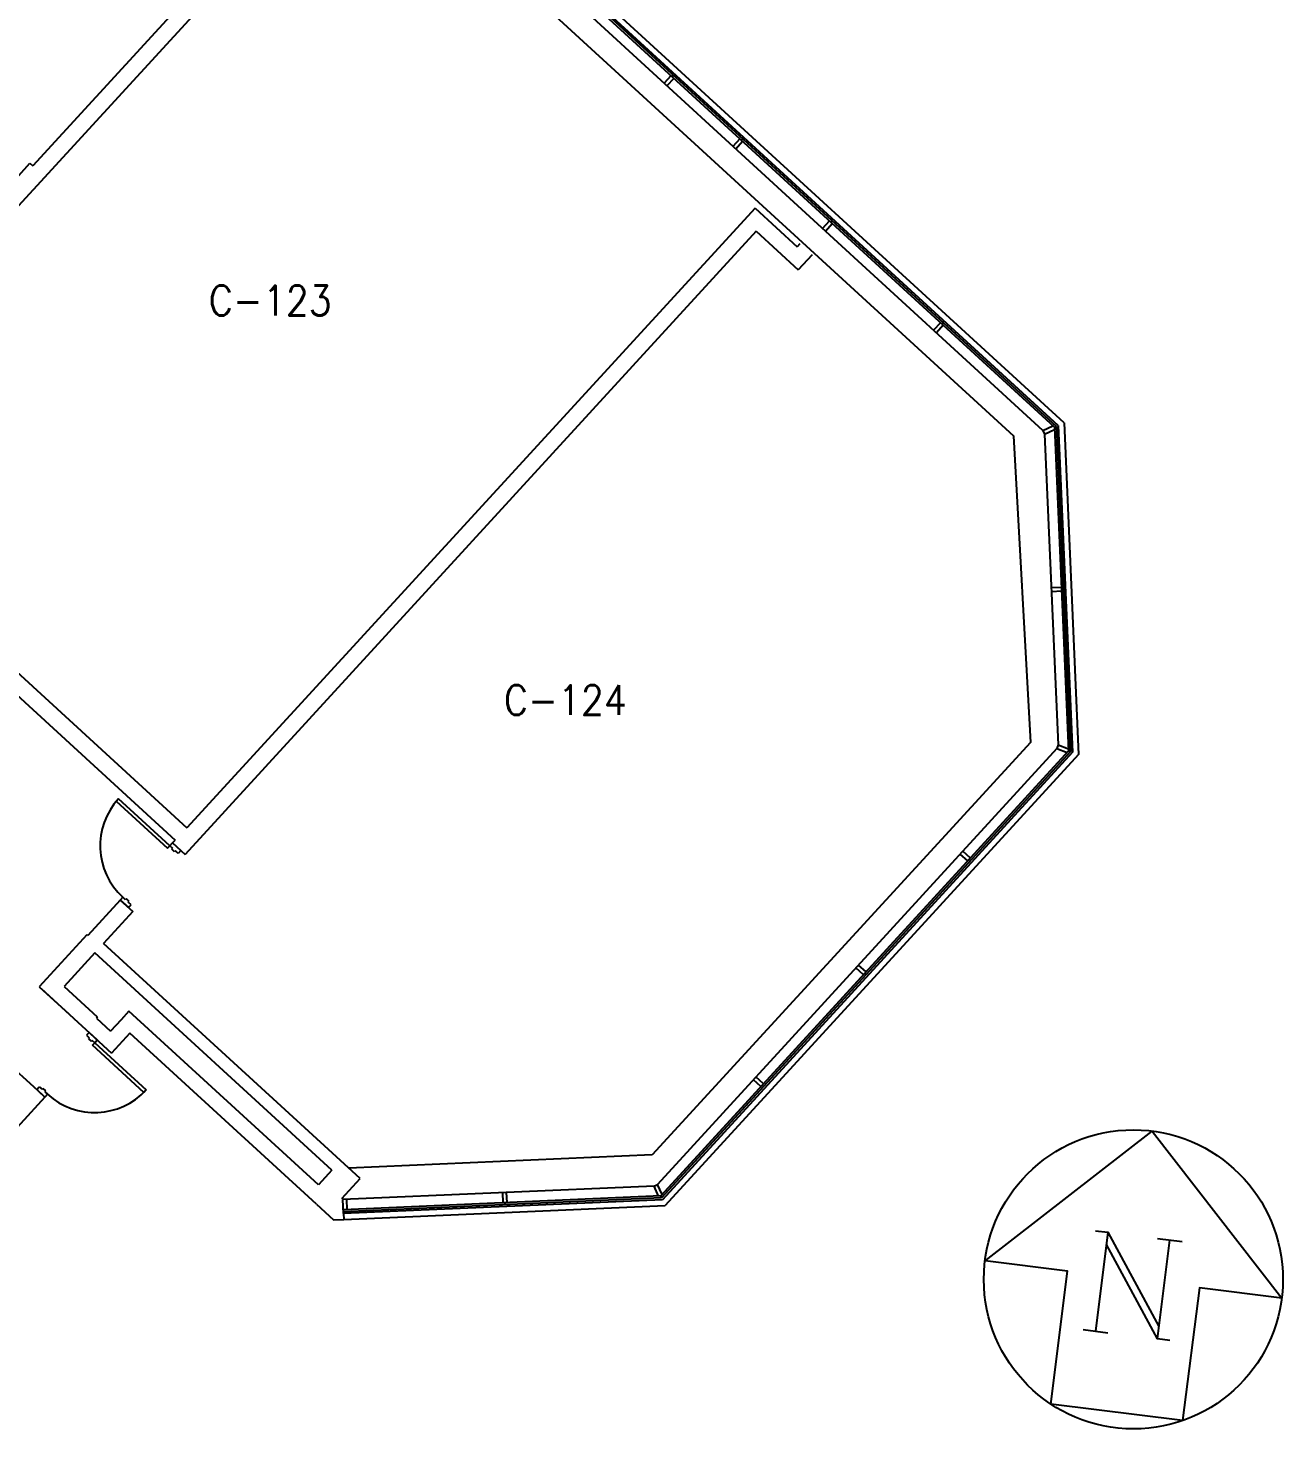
# Model space of a CAD drawing. Header units: inches. Extents: x -2 to 15026, y -1056 to 7065.
# Drawn here: x 5812 to 6460, y 4141 to 4864 of the extents above; entities that cross this region are included whole.
import ezdxf
from ezdxf.enums import TextEntityAlignment as Align

# ---------------------------------------------------------------- set-up
doc = ezdxf.new("R2010")
doc.units = ezdxf.units.IN
doc.header["$LTSCALE"] = 48
doc.header["$MEASUREMENT"] = 0
doc.layers.get('0').update_dxf_attribs({"linetype": 'CONTINUOUS'})
for name, color, linetype in [('A-DOOR', 5, 'CONTINUOUS'), ('A-GLAZ', 1, 'CONTINUOUS'), ('A-GLAZ-DETL', 5, 'CONTINUOUS'), ('A-NRTH', 3, 'CONTINUOUS'), ('A-WALL', 7, 'CONTINUOUS'), ('A-WALL-SILL', 3, 'CONTINUOUS'), ('SP-RMNO', 7, 'CONTINUOUS'), ('SP-ROOM', 7, 'CONTINUOUS')]:
    doc.layers.add(name, color=color, linetype=linetype)
doc.styles.add('ROMANS', font='ROMANS', dxfattribs={"width": 0.78})

# ---------------------------------------------------------------- blocks, each defined once
blk = doc.blocks.new('FMGRM1')
at = {"style": 'ROMANS', "width": 0.9}
for tag, p in [('DATA1', (0, -0.2836)), ('DATA2', (0, -0.443)), ('DATA3', (0, -0.6024)), ('DATA4', (0, -0.7618)), ('DATA5', (0, -0.9213))]:
    blk.add_attdef(tag, text='', height=0.1172, dxfattribs=at).set_placement(p, align=Align.CENTER)
at = {"layer": 'SP-RMNO', "style": 'ROMANS', "width": 0.9}
blk.add_attdef('RMNUMB', text='', height=0.16, dxfattribs=at).set_placement((0, 0), align=Align.MIDDLE)

msp = doc.modelspace()

# ---------------------------------------------------------------- linework, layer by layer
at = {"layer": 'A-DOOR', "linetype": 'Continuous'}
for p, q in [((5858.73, 4466.53), (5857.55, 4465.24)), ((5857.55, 4465.24), (5884.09, 4440.91)), ((5885.28, 4442.2), (5858.73, 4466.53)), ((5884.09, 4440.91), (5885.28, 4442.2)), ((5885.28, 4442.2), (5886.63, 4443.68)), ((5886.7, 4440.9), (5885.28, 4442.2)), ((5886.28, 4440.43), (5886.7, 4440.9)), ((5887.66, 4439.17), (5886.28, 4440.43)), ((5886.63, 4443.68), (5890.87, 4439.79)), ((5888.09, 4439.63), (5887.66, 4439.17)), ((5889.52, 4438.32), (5888.09, 4439.63)), ((5890.87, 4439.79), (5889.52, 4438.32)), ((5860.95, 4415.66), (5859.6, 4414.19)), ((5859.6, 4414.19), (5863.84, 4410.3)), ((5862.38, 4414.35), (5860.95, 4415.66)), ((5862.81, 4414.81), (5862.38, 4414.35)), ((5864.19, 4413.55), (5862.81, 4414.81)), ((5863.77, 4413.09), (5864.19, 4413.55)), ((5865.19, 4411.78), (5863.77, 4413.09)), ((5863.84, 4410.3), (5865.19, 4411.78)), ((5843.55, 4345.93), (5842.2, 4344.45)), ((5847.79, 4342.04), (5843.55, 4345.93)), ((5842.2, 4344.45), (5843.63, 4343.15)), ((5843.63, 4343.15), (5843.21, 4342.68)), ((5843.21, 4342.68), (5844.59, 4341.42)), ((5844.59, 4341.42), (5845.01, 4341.88)), ((5845.01, 4341.88), (5846.44, 4340.57)), ((5845.26, 4339.28), (5846.44, 4340.57)), ((5871.8, 4314.96), (5845.26, 4339.28)), ((5846.44, 4340.57), (5847.79, 4342.04)), ((5846.44, 4340.57), (5872.98, 4316.25)), ((5816.53, 4316.44), (5817.88, 4317.91)), ((5820.77, 4312.55), (5816.53, 4316.44)), ((5817.88, 4317.91), (5819.31, 4316.6)), ((5819.31, 4316.6), (5819.73, 4317.06)), ((5819.73, 4317.06), (5821.11, 4315.8)), ((5821.11, 4315.8), (5820.69, 4315.34)), ((5872.98, 4316.25), (5871.8, 4314.96)), ((5820.69, 4315.34), (5822.12, 4314.03)), ((5822.12, 4314.03), (5820.77, 4312.55))]:
    msp.add_line(p, q, dxfattribs=at)
for centre, major_axis, start_param, end_param in [((5885.28, 4442.2), (-25.46, 25.46), 0.043633, 1.614429), ((5846.44, 4340.57), (25.46, 25.46), 3.185226, 4.756022)]:
    msp.add_ellipse(centre, major_axis=major_axis, ratio=1, start_param=start_param, end_param=end_param, dxfattribs=at)
at = {"layer": 'A-GLAZ', "linetype": 'Continuous'}
for p, q in [((6335.73, 4656.52), (6099.28, 4873.18)), ((6341.68, 4658.19), (6103.63, 4876.32)), ((6342.66, 4658.64), (6104.61, 4876.77)), ((6343.64, 4659.1), (6105.59, 4877.23)), ((6341.68, 4658.19), (6348.97, 4491.23)), ((6342.66, 4658.64), (6349.99, 4490.86)), ((6343.64, 4659.1), (6351, 4490.49)), ((6336.58, 4654.7), (6343.58, 4494.25)), ((6342.9, 4492.37), (6136.84, 4267.5)), ((6348.97, 4491.23), (6138.51, 4261.56)), ((6349.99, 4490.86), (6138.97, 4260.57)), ((6351, 4490.49), (6139.43, 4259.59)), ((6135.03, 4266.66), (5974.56, 4259.65)), ((6138.51, 4261.56), (5974.79, 4254.41)), ((6138.97, 4260.57), (5974.83, 4253.41)), ((6139.43, 4259.59), (5974.87, 4252.41))]:
    msp.add_line(p, q, dxfattribs=at)
at = {"layer": 'A-GLAZ-DETL', "linetype": 'Continuous'}
for p, q in [((6143.75, 4839.56), (6140.2, 4835.69)), ((6145.22, 4838.21), (6141.67, 4834.34)), ((6145.16, 4839.62), (6144.48, 4838.88)), ((6179.3, 4806.98), (6175.75, 4803.11)), ((6180.77, 4805.63), (6177.22, 4801.76)), ((6180.71, 4807.04), (6180.03, 4806.31)), ((6221.97, 4760.76), (6225.52, 4764.63)), ((6226.26, 4763.95), (6226.93, 4764.69)), ((6223.45, 4759.4), (6226.99, 4763.27)), ((6282.8, 4712.13), (6279.26, 4708.26)), ((6284.28, 4710.78), (6280.73, 4706.91)), ((6284.22, 4712.2), (6283.54, 4711.46)), ((6335.73, 4656.52), (6340.88, 4658.92)), ((6335.73, 4656.52), (6336.58, 4654.7)), ((6336.58, 4654.7), (6341.73, 4657.1)), ((6341.68, 4658.19), (6342.66, 4658.64)), ((6340.04, 4575.48), (6345.28, 4575.71)), ((6340.12, 4573.48), (6345.37, 4573.71)), ((6345.32, 4574.71), (6346.32, 4574.75)), ((6343.58, 4494.25), (6342.9, 4492.37)), ((6342.9, 4492.37), (6348.24, 4490.43)), ((6343.58, 4494.25), (6348.92, 4492.31)), ((6348.97, 4491.23), (6349.99, 4490.86)), ((6298.28, 4435.91), (6294.4, 4439.45)), ((6296.92, 4434.43), (6293.05, 4437.98)), ((6298.34, 4434.49), (6297.6, 4435.17)), ((6243.06, 4375.65), (6239.19, 4379.2)), ((6244.42, 4377.13), (6240.55, 4380.68)), ((6244.48, 4375.72), (6243.74, 4376.39)), ((6191.52, 4319.41), (6187.65, 4322.95)), ((6190.17, 4317.93), (6186.3, 4321.48)), ((6191.58, 4317.99), (6190.85, 4318.67)), ((6135.03, 4266.66), (6136.84, 4267.5)), ((6137.43, 4261.51), (6135.03, 4266.66)), ((6139.24, 4262.35), (6136.84, 4267.5)), ((5976.79, 4254.49), (5976.56, 4259.74)), ((6057.19, 4258.01), (6056.96, 4263.25)), ((6058.24, 4257.05), (6058.19, 4258.05)), ((6059.19, 4258.09), (6058.96, 4263.34)), ((6138.97, 4260.57), (6138.51, 4261.56))]:
    msp.add_line(p, q, dxfattribs=at)
at = {"layer": 'A-NRTH'}
msp.add_lwpolyline([(6392.02, 4295.02), (6458.95, 4208.83), (6416.42, 4214.18), (6407.79, 4145.6), (6339.73, 4154.16), (6348.36, 4222.74), (6305.83, 4228.09)], close=True, dxfattribs=at)
for points in [[(6362.87, 4243.6), (6369.25, 4242.8), (6395.53, 4194.12)], [(6369.25, 4242.8), (6362.83, 4191.76)], [(6401.11, 4186.94), (6394.73, 4187.74), (6368.45, 4236.42)], [(6394.73, 4187.74), (6401.15, 4238.78)], [(6394.77, 4239.59), (6407.53, 4237.98)], [(6356.45, 4192.56), (6369.21, 4190.95)]]:
    msp.add_lwpolyline(points, dxfattribs=at)
msp.add_circle((6382.39, 4218.46), 77.17, dxfattribs=at)
at = {"layer": 'A-WALL', "linetype": 'Continuous'}
for p, q in [((6016.12, 5013.14), (5814.45, 4793.06)), ((6022.38, 5007.39), (5686.9, 4641.28)), ((5807.24, 4788.14), (5812.98, 4794.41)), ((5812.98, 4794.41), (5814.45, 4793.06)), ((6187.16, 4771.29), (5894.07, 4451.44)), ((6187.16, 4771.29), (6208.94, 4751.34)), ((6187.69, 4759.28), (5893.08, 4437.77)), ((6187.69, 4759.28), (6209.46, 4739.33)), ((6210.29, 4752.81), (6208.94, 4751.34)), ((6216.55, 4747.07), (6209.46, 4739.33)), ((5718.05, 4612.73), (5894.07, 4451.44)), ((5712.14, 4606.28), (5887.98, 4445.15)), ((5886.63, 4443.68), (5887.98, 4445.15)), ((5886.63, 4443.68), (5893.08, 4437.77)), ((5859.6, 4414.19), (5842.87, 4395.92)), ((5859.6, 4414.19), (5866.05, 4408.28)), ((5866.05, 4408.28), (5851.01, 4391.85)), ((5842.41, 4396.35), (5817.82, 4369.51)), ((5842.87, 4395.92), (5842.41, 4396.35)), ((5983.37, 4270.57), (5851.01, 4391.85)), ((5846.53, 4386.97), (5830.64, 4369.63)), ((5968.85, 4274.89), (5846.53, 4386.97)), ((5817.82, 4369.51), (5833.04, 4355.56)), ((5818.83, 4368.58), (5841.89, 4347.45)), ((5830.64, 4369.63), (5847.8, 4353.9)), ((5847.8, 4353.9), (5847.3, 4353.35)), ((5847.3, 4353.35), (5854.67, 4346.59)), ((5860.07, 4352.49), (5854.67, 4346.59)), ((5864.06, 4356.84), (5860.07, 4352.49)), ((5961.84, 4267.24), (5864.06, 4356.84)), ((5841.89, 4347.45), (5855.16, 4335.29)), ((5864.55, 4345.54), (5855.16, 4335.29)), ((5960.86, 4257.29), (5864.55, 4345.54)), ((5801.96, 4329.78), (5814.87, 4317.96)), ((5820.77, 4312.55), (5814.87, 4317.96)), ((5820.77, 4312.55), (5789.7, 4278.65)), ((5968.85, 4274.89), (5961.84, 4267.24)), ((5973.91, 4260.25), (5983.37, 4270.57)), ((5974.87, 4252.41), (5974.56, 4259.65)), ((5960.86, 4257.29), (5969.7, 4249.18)), ((5974.87, 4252.41), (5975.01, 4249.41)), ((5969.7, 4249.18), (5975.01, 4249.41))]:
    msp.add_line(p, q, dxfattribs=at)
at = {"layer": 'A-WALL-SILL', "linetype": 'Continuous'}
for p, q in [((6082, 4872.4), (6320.58, 4653.78)), ((6346.58, 4660.47), (6108.54, 4878.6)), ((6346.58, 4660.47), (6354.05, 4489.38)), ((6320.58, 4653.78), (6329.22, 4495.58)), ((6329.22, 4495.58), (6134.14, 4282.68)), ((6354.05, 4489.38), (6140.8, 4256.65)), ((6134.14, 4282.68), (5977.6, 4275.85)), ((5975.01, 4249.41), (6140.8, 4256.65))]:
    msp.add_line(p, q, dxfattribs=at)

# ---------------------------------------------------------------- block references
at = {"layer": 'SP-ROOM', "linetype": 'Continuous'}
ref = msp.add_blockref('FMGRM1', (5937.03, 4723.61), dxfattribs=dict(at, xscale=96, yscale=96, zscale=96))
ref.add_attrib('RMNUMB', 'C-123', dxfattribs={"layer": 'SP-RMNO', "height": 15.36, "style": 'ROMANS', "width": 0.9}).set_placement((5937.03, 4723.61), align=Align.MIDDLE)
ref = msp.add_blockref('FMGRM1', (6089.31, 4517.42), dxfattribs=dict(at, xscale=96, yscale=96, zscale=96))
ref.add_attrib('RMNUMB', 'C-124', dxfattribs={"layer": 'SP-RMNO', "height": 15.36, "style": 'ROMANS', "width": 0.9}).set_placement((6089.31, 4517.42), align=Align.MIDDLE)

doc.saveas('drawing.dxf')
